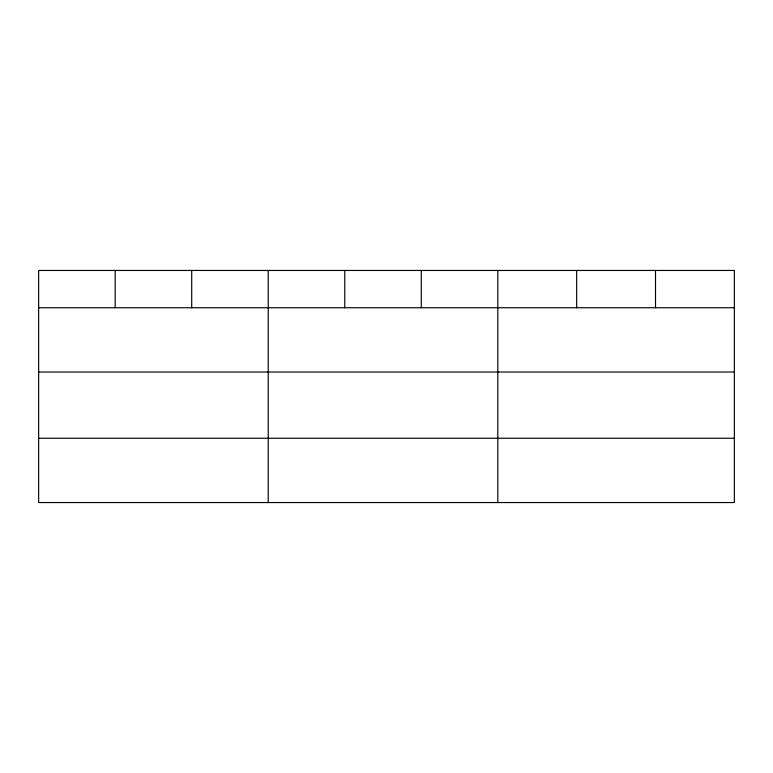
<?xml version="1.0" encoding="UTF-8"?>
<svg xmlns="http://www.w3.org/2000/svg" width="773" height="773" viewBox="0 0 773 773"><rect width="100%" height="100%" fill="white"/><g stroke="black" fill="none" stroke-linecap="round" stroke-linejoin="round"><path stroke-width="1.16" d="M734.35 372.026L734.35 270.453L38.65 270.453L38.65 502.547L734.35 502.547L734.35 372.026L38.65 372.026M38.65 307.741L734.35 307.741M38.65 438.252L734.35 438.252M655.504 270.453L655.504 307.741M576.658 270.453L576.658 307.741M497.812 270.453L497.812 502.547M421.285 270.453L421.285 307.741M344.758 270.453L344.758 307.741M268.231 270.453L268.231 502.547M191.704 270.453L191.704 307.741M115.177 270.453L115.177 307.741"/></g></svg>
